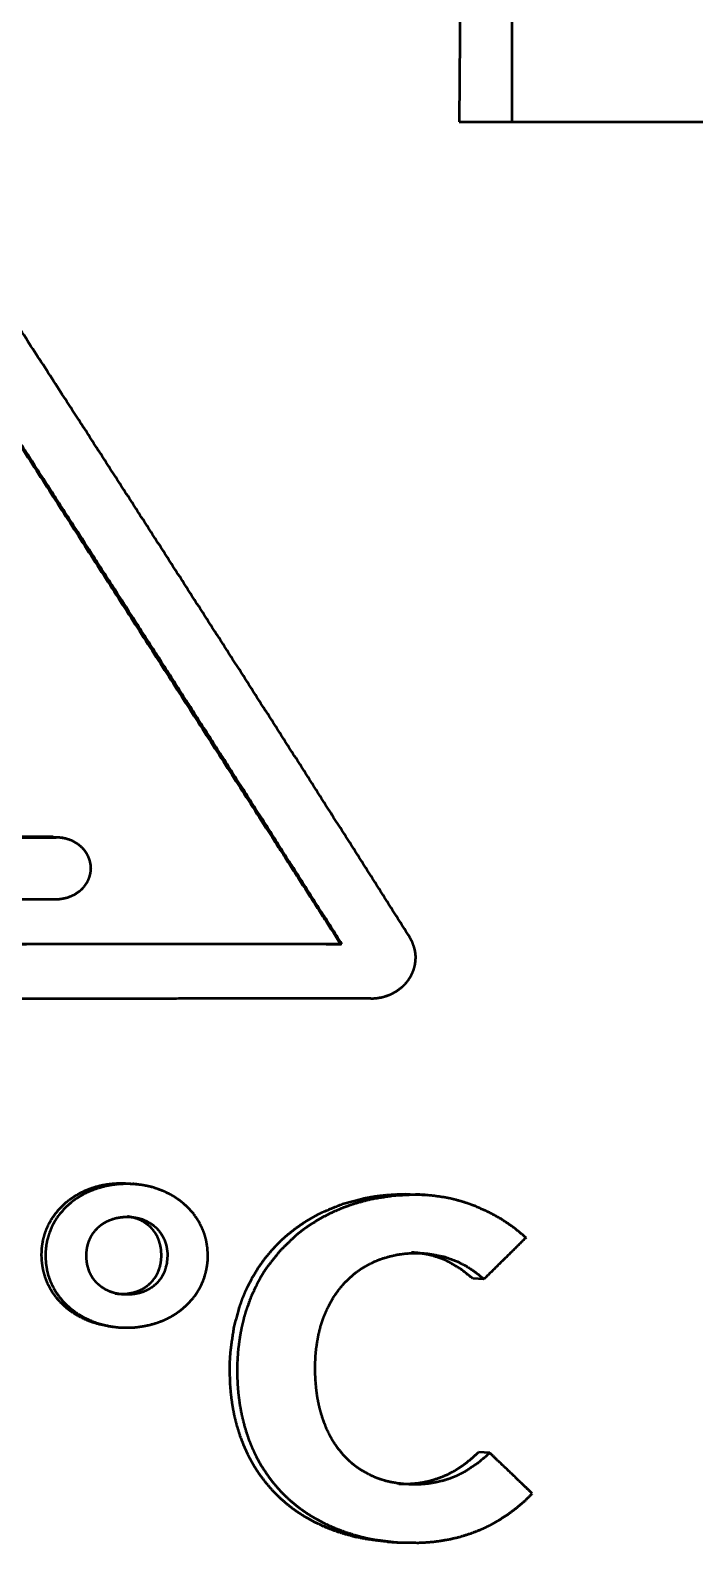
# Paper-space layout 'Layout1' of a CAD drawing. Header units: millimetres. Extents: x 69 to 348, y 30 to 269.
# Drawn here: x 234.02 to 239.62, y 135.44 to 148.2 of the extents above; entities that cross this region are included whole.
import ezdxf

# ---------------------------------------------------------------- set-up
doc = ezdxf.new("R2010")
doc.units = ezdxf.units.MM
doc.layers.add('170', color=7, linetype='Continuous', true_color=0xffffff)

psp = doc.layouts.get("Layout1")

# ---------------------------------------------------------------- linework, layer by layer
at = {"layer": '170', "color": 155, "linetype": 'Continuous', "lineweight": 50}
for p, q in [((237.657, 150.229), (237.637, 147.429)), ((238.08, 150.229), (238.08, 147.429)), ((232.09, 141.388), (234.236, 141.389)), ((234.209, 141.394), (232.096, 141.394)), ((234.209, 141.394), (234.242, 141.392)), ((232.09, 140.868), (234.237, 140.869)), ((236.646, 140.49), (236.636, 140.49)), ((237.267, 138.374), (237.181, 138.379)), ((237.845, 137.661), (237.751, 137.667)), ((237.895, 136.195), (237.8, 136.201))]:
    psp.add_line(p, q, dxfattribs=at)
for points, knots in [([(237.219, 140.546), (236.498, 141.683), (235.77, 142.823), (235.037, 143.965), (234.3, 145.109), (233.364, 146.553), (232.424, 147.999)], [0, 0, 0.151904, 0.304492, 0.457649, 0.611277, 0.805432, 1, 1]), ([(236.646, 140.49), (235.918, 141.632), (235.184, 142.777), (234.417, 143.968), (233.645, 145.161), (232.868, 146.358), (232.088, 147.556)], [0, 0, 0.161105, 0.322843, 0.491343, 0.660298, 0.83003, 1, 1]), ([(237.637, 147.429), (241.745, 147.429), (245.313, 147.429)], [0, 0, 0.535137, 1, 1]), ([(232.618, 146.744), (233.802, 144.901), (234.938, 143.132), (236.071, 141.369), (236.636, 140.49)], [0, 0, 0.294697, 0.577564, 0.859493, 1, 1]), ([(234.237, 140.869), (234.264, 140.87), (234.291, 140.874), (234.317, 140.879), (234.343, 140.887), (234.392, 140.909), (234.437, 140.94), (234.457, 140.958), (234.474, 140.978), (234.482, 140.989), (234.49, 141.001), (234.497, 141.012), (234.504, 141.024), (234.514, 141.049), (234.522, 141.075), (234.527, 141.102), (234.529, 141.129), (234.527, 141.156), (234.522, 141.183), (234.514, 141.209), (234.504, 141.234), (234.49, 141.258), (234.475, 141.28), (234.457, 141.3), (234.437, 141.319), (234.415, 141.335), (234.392, 141.349), (234.368, 141.362), (234.343, 141.371), (234.317, 141.379), (234.291, 141.385), (234.264, 141.388), (234.236, 141.389)], [0, 0, 0.031216, 0.062222, 0.093263, 0.124493, 0.186685, 0.248965, 0.280312, 0.311437, 0.326985, 0.342606, 0.358327, 0.374123, 0.405484, 0.436683, 0.468153, 0.499644, 0.530866, 0.562268, 0.59374, 0.62506, 0.656479, 0.68781, 0.718989, 0.750302, 0.781545, 0.812634, 0.843858, 0.875112, 0.906203, 0.937309, 0.968572, 1, 1]), ([(236.646, 140.49), (235.528, 140.489), (234.962, 140.488), (234.392, 140.488), (233.82, 140.487), (233.245, 140.487), (232.092, 140.486)], [0, 0, 0.245485, 0.369773, 0.49481, 0.620559, 0.746731, 1, 1]), ([(232.096, 140.491), (232.668, 140.491), (233.526, 140.491), (234.097, 140.491), (234.381, 140.491), (234.949, 140.491), (235.515, 140.491), (236.636, 140.49)], [0, 0, 0.126048, 0.314982, 0.440675, 0.503383, 0.628521, 0.753048, 1, 1]), ([(236.891, 140.03), (236.936, 140.033), (236.981, 140.04), (237.003, 140.046), (237.025, 140.053), (237.047, 140.061), (237.068, 140.07), (237.108, 140.092), (237.145, 140.12), (237.163, 140.135), (237.179, 140.152), (237.194, 140.169), (237.209, 140.188), (237.221, 140.207), (237.233, 140.228), (237.243, 140.25), (237.252, 140.272), (237.259, 140.295), (237.264, 140.318), (237.267, 140.342), (237.269, 140.366), (237.269, 140.39), (237.267, 140.413), (237.263, 140.437), (237.257, 140.46), (237.241, 140.505), (237.219, 140.546)], [0, 0, 0.060966, 0.121609, 0.152057, 0.182696, 0.213462, 0.244121, 0.305161, 0.366767, 0.398046, 0.429344, 0.460497, 0.491645, 0.522962, 0.554588, 0.58652, 0.61838, 0.650078, 0.681834, 0.713901, 0.74608, 0.778033, 0.80983, 0.841736, 0.873732, 0.937018, 1, 1]), ([(236.891, 140.03), (236.306, 140.029), (235.417, 140.029), (234.819, 140.028), (234.217, 140.028), (233.612, 140.027), (232.701, 140.027), (232.092, 140.026)], [0, 0, 0.121905, 0.30701, 0.431658, 0.557147, 0.683222, 0.873012, 1, 1]), ([(234.112, 137.865), (234.115, 137.928), (234.125, 137.991), (234.133, 138.021), (234.142, 138.052), (234.153, 138.082), (234.166, 138.111), (234.196, 138.167), (234.232, 138.219), (234.274, 138.267), (234.32, 138.31), (234.345, 138.33), (234.371, 138.348), (234.398, 138.366), (234.425, 138.382), (234.482, 138.41), (234.541, 138.432), (234.571, 138.442), (234.602, 138.45), (234.633, 138.457), (234.664, 138.462), (234.695, 138.466), (234.726, 138.469), (234.758, 138.471), (234.789, 138.472), (234.882, 138.466)], [0, 0, 0.057389, 0.11455, 0.143287, 0.172166, 0.200956, 0.229579, 0.286686, 0.344142, 0.401571, 0.458696, 0.487359, 0.516159, 0.544892, 0.57348, 0.630518, 0.687712, 0.716407, 0.745001, 0.773458, 0.801855, 0.830264, 0.858709, 0.887238, 0.915837, 1, 1]), ([(235.516, 137.859), (235.512, 137.923), (235.502, 137.986), (235.494, 138.017), (235.485, 138.048), (235.473, 138.078), (235.46, 138.107), (235.43, 138.162), (235.393, 138.215), (235.351, 138.262), (235.304, 138.305), (235.279, 138.325), (235.253, 138.343), (235.226, 138.36), (235.198, 138.376), (235.142, 138.404), (235.082, 138.426), (235.052, 138.436), (235.021, 138.444), (234.99, 138.45), (234.959, 138.456), (234.896, 138.463), (234.832, 138.466), (234.769, 138.463), (234.706, 138.456), (234.644, 138.444), (234.582, 138.427), (234.552, 138.416), (234.522, 138.404), (234.493, 138.391), (234.465, 138.377), (234.437, 138.361), (234.41, 138.344), (234.384, 138.326), (234.358, 138.306), (234.311, 138.263), (234.269, 138.216), (234.249, 138.19), (234.231, 138.164), (234.215, 138.136), (234.2, 138.107), (234.176, 138.048), (234.158, 137.987), (234.152, 137.955), (234.148, 137.923), (234.145, 137.891), (234.144, 137.859)], [0, 0, 0.031477, 0.062735, 0.078413, 0.094172, 0.10991, 0.125537, 0.156657, 0.187923, 0.219147, 0.250188, 0.265767, 0.281396, 0.297003, 0.312539, 0.343523, 0.374635, 0.390256, 0.405826, 0.421347, 0.436837, 0.467871, 0.499075, 0.530248, 0.561247, 0.592262, 0.623484, 0.6392, 0.654881, 0.670485, 0.686064, 0.701655, 0.717278, 0.732994, 0.748769, 0.780083, 0.8112, 0.826797, 0.842476, 0.858284, 0.874083, 0.90538, 0.93669, 0.952485, 0.968331, 0.984156, 1, 1]), ([(237.031, 135.446), (237.025, 135.446), (236.937, 135.455), (236.849, 135.468), (236.762, 135.485), (236.675, 135.508), (236.589, 135.536), (236.506, 135.568), (236.425, 135.606), (236.346, 135.649), (236.307, 135.673), (236.269, 135.698), (236.232, 135.724), (236.196, 135.752), (236.128, 135.811), (236.064, 135.874), (236.005, 135.943), (235.95, 136.016), (235.925, 136.054), (235.901, 136.093), (235.878, 136.133), (235.857, 136.174), (235.819, 136.257), (235.787, 136.342), (235.76, 136.43), (235.738, 136.52), (235.722, 136.61), (235.71, 136.701), (235.703, 136.792), (235.701, 136.884), (235.701, 136.93), (235.702, 136.976), (235.705, 137.022), (235.709, 137.068), (235.735, 137.249), (235.782, 137.425), (235.797, 137.468), (235.813, 137.511), (235.831, 137.554), (235.85, 137.596), (235.893, 137.678), (235.94, 137.756), (235.993, 137.831), (236.051, 137.901), (236.082, 137.935), (236.114, 137.968), (236.147, 138), (236.181, 138.03), (236.252, 138.087), (236.326, 138.139), (236.365, 138.163), (236.404, 138.186), (236.444, 138.208), (236.485, 138.228), (236.652, 138.296), (236.825, 138.343), (236.869, 138.351), (236.914, 138.359), (236.958, 138.365), (237.002, 138.37), (237.091, 138.377), (237.181, 138.379)], [0, 0, 0.001304, 0.02076, 0.040261, 0.059871, 0.079627, 0.09941, 0.119111, 0.138807, 0.158571, 0.168509, 0.1785, 0.188516, 0.198501, 0.218357, 0.238168, 0.25804, 0.278081, 0.288192, 0.298308, 0.308385, 0.318438, 0.338529, 0.358671, 0.378947, 0.39923, 0.419393, 0.439501, 0.459613, 0.479779, 0.489892, 0.500037, 0.510208, 0.520364, 0.560625, 0.600704, 0.610763, 0.620857, 0.631001, 0.641183, 0.661453, 0.681583, 0.701663, 0.721793, 0.731918, 0.742046, 0.752126, 0.762156, 0.782134, 0.80207, 0.812052, 0.822052, 0.832081, 0.842089, 0.881711, 0.92118, 0.931085, 0.940986, 0.950855, 0.960701, 0.980355, 1, 1]), ([(237.267, 138.374), (237.088, 138.365), (236.91, 138.338), (236.822, 138.317), (236.735, 138.292), (236.65, 138.261), (236.566, 138.225), (236.485, 138.184), (236.407, 138.138), (236.368, 138.113), (236.331, 138.087), (236.294, 138.059), (236.258, 138.03), (236.126, 137.903), (236.012, 137.759), (235.986, 137.72), (235.962, 137.68), (235.94, 137.64), (235.919, 137.598), (235.88, 137.514), (235.848, 137.427), (235.833, 137.383), (235.82, 137.339), (235.809, 137.293), (235.798, 137.248), (235.782, 137.156), (235.77, 137.064), (235.764, 136.972), (235.762, 136.879), (235.763, 136.832), (235.765, 136.785), (235.768, 136.739), (235.772, 136.693), (235.784, 136.601), (235.801, 136.511), (235.823, 136.422), (235.851, 136.333), (235.867, 136.29), (235.885, 136.246), (235.904, 136.204), (235.924, 136.163), (235.969, 136.082), (236.02, 136.005), (236.047, 135.968), (236.076, 135.932), (236.106, 135.897), (236.137, 135.863), (236.203, 135.799), (236.273, 135.741), (236.31, 135.714), (236.347, 135.688), (236.386, 135.663), (236.425, 135.64), (236.506, 135.597), (236.588, 135.56), (236.673, 135.528), (236.759, 135.501), (236.803, 135.489), (236.847, 135.478), (236.891, 135.469), (236.935, 135.461), (237.113, 135.44), (237.291, 135.437), (237.336, 135.439), (237.38, 135.442), (237.425, 135.446), (237.47, 135.452), (237.557, 135.467), (237.644, 135.487), (237.729, 135.514), (237.812, 135.546), (237.853, 135.564), (237.894, 135.584), (237.933, 135.605), (237.972, 135.628), (238.047, 135.676), (238.119, 135.73), (238.188, 135.788), (238.253, 135.852)], [0, 0, 0.030746, 0.061469, 0.076938, 0.092521, 0.108123, 0.123671, 0.13922, 0.154835, 0.162685, 0.170574, 0.17849, 0.186389, 0.217749, 0.249254, 0.257235, 0.265228, 0.273191, 0.281133, 0.296985, 0.312854, 0.320816, 0.328805, 0.336818, 0.344821, 0.360752, 0.376644, 0.392546, 0.408496, 0.416497, 0.424487, 0.432446, 0.44038, 0.456192, 0.471969, 0.487759, 0.503622, 0.511607, 0.519597, 0.527548, 0.535469, 0.551243, 0.567001, 0.5749, 0.582824, 0.590767, 0.598679, 0.614371, 0.629986, 0.637792, 0.645609, 0.653449, 0.661306, 0.676954, 0.692494, 0.707993, 0.723503, 0.731282, 0.739051, 0.746787, 0.754494, 0.785107, 0.815636, 0.823292, 0.830966, 0.838665, 0.846363, 0.861661, 0.876892, 0.892124, 0.907423, 0.915133, 0.922866, 0.930577, 0.938268, 0.953611, 0.968969, 0.984408, 1, 1]), ([(238.2, 138.012), (238.101, 138.094), (237.996, 138.166), (237.884, 138.227), (237.767, 138.279), (237.737, 138.29), (237.707, 138.301), (237.676, 138.311), (237.646, 138.32), (237.584, 138.337), (237.522, 138.35), (237.395, 138.368), (237.267, 138.374)], [0, 0, 0.126003, 0.250498, 0.374697, 0.499636, 0.531101, 0.562536, 0.593856, 0.6251, 0.687418, 0.749625, 0.874205, 1, 1]), ([(234.49, 137.859), (234.492, 137.893), (234.496, 137.926), (234.5, 137.942), (234.504, 137.958), (234.509, 137.974), (234.515, 137.99), (234.529, 138.02), (234.546, 138.048), (234.567, 138.075), (234.59, 138.099), (234.615, 138.12), (234.643, 138.138), (234.673, 138.154), (234.704, 138.166), (234.736, 138.176), (234.768, 138.182), (234.801, 138.186), (234.834, 138.187), (234.85, 138.187), (234.867, 138.186), (234.884, 138.184), (234.9, 138.182), (234.932, 138.175), (234.964, 138.166), (234.979, 138.16), (234.994, 138.153), (235.009, 138.146), (235.023, 138.137), (235.051, 138.119), (235.076, 138.098), (235.088, 138.086), (235.099, 138.074), (235.109, 138.061), (235.119, 138.047), (235.136, 138.019), (235.15, 137.989), (235.156, 137.973), (235.161, 137.957), (235.165, 137.941), (235.168, 137.924), (235.173, 137.891), (235.174, 137.858)], [0, 0, 0.031477, 0.06275, 0.078406, 0.094107, 0.10991, 0.125709, 0.156982, 0.188146, 0.21958, 0.251034, 0.282245, 0.313589, 0.344965, 0.376196, 0.407494, 0.438775, 0.469832, 0.50079, 0.516322, 0.531878, 0.547521, 0.563142, 0.594092, 0.62487, 0.640285, 0.655753, 0.67135, 0.687013, 0.718136, 0.749047, 0.764548, 0.780138, 0.79587, 0.811611, 0.842861, 0.874147, 0.889922, 0.905722, 0.921451, 0.937126, 0.968453, 1, 1]), ([(235.124, 137.864), (235.119, 137.929), (235.101, 137.992), (235.088, 138.023), (235.072, 138.051), (235.062, 138.064), (235.052, 138.077), (235.041, 138.09), (235.03, 138.102), (235.005, 138.123), (234.978, 138.142), (234.949, 138.158), (234.919, 138.171), (234.888, 138.18), (234.856, 138.187), (234.837, 138.19)], [0, 0, 0.137119, 0.274275, 0.34327, 0.411506, 0.445612, 0.479801, 0.514247, 0.548825, 0.617455, 0.685827, 0.754606, 0.823325, 0.891693, 0.960422, 1, 1]), ([(238.2, 138.012), (238.087, 137.9), (237.966, 137.781), (237.845, 137.661)], [0, 0, 0.318406, 0.658983, 1, 1]), ([(237.895, 136.195), (237.794, 136.109), (237.684, 136.036), (237.655, 136.021), (237.626, 136.006), (237.596, 135.993), (237.565, 135.981), (237.504, 135.961), (237.441, 135.946), (237.377, 135.935), (237.312, 135.929), (237.246, 135.928), (237.181, 135.931), (237.116, 135.938), (237.052, 135.95), (237.02, 135.957), (236.988, 135.967), (236.957, 135.977), (236.926, 135.989), (236.867, 136.017), (236.809, 136.05), (236.782, 136.068), (236.755, 136.088), (236.729, 136.109), (236.704, 136.131), (236.658, 136.179), (236.615, 136.23), (236.596, 136.258), (236.577, 136.286), (236.56, 136.315), (236.544, 136.344), (236.515, 136.405), (236.49, 136.468), (236.47, 136.532), (236.453, 136.598), (236.44, 136.664), (236.431, 136.73), (236.425, 136.798), (236.421, 136.865), (236.421, 136.933), (236.423, 137.001), (236.429, 137.068), (236.439, 137.134), (236.451, 137.2), (236.468, 137.266), (236.478, 137.298), (236.489, 137.331), (236.502, 137.362), (236.515, 137.393), (236.544, 137.454), (236.578, 137.512), (236.597, 137.54), (236.617, 137.568), (236.638, 137.594), (236.66, 137.62), (236.707, 137.667), (236.757, 137.711), (236.784, 137.731), (236.811, 137.75), (236.84, 137.767), (236.869, 137.784), (236.928, 137.813), (236.99, 137.836), (237.053, 137.855), (237.118, 137.869), (237.183, 137.878), (237.248, 137.882), (237.281, 137.882), (237.313, 137.881), (237.346, 137.879), (237.379, 137.876), (237.506, 137.852), (237.628, 137.807), (237.686, 137.777), (237.742, 137.742), (237.795, 137.703), (237.845, 137.661)], [0, 0, 0.031174, 0.062125, 0.069905, 0.077681, 0.085399, 0.093076, 0.108336, 0.123551, 0.138819, 0.154216, 0.169649, 0.185017, 0.200369, 0.215789, 0.22356, 0.231345, 0.239096, 0.246833, 0.26229, 0.277844, 0.285696, 0.293556, 0.301382, 0.309195, 0.324825, 0.340576, 0.348522, 0.35646, 0.364374, 0.372277, 0.388105, 0.40403, 0.419986, 0.435867, 0.451702, 0.467545, 0.483433, 0.499398, 0.515383, 0.531299, 0.547149, 0.562973, 0.578819, 0.594744, 0.60276, 0.610789, 0.618785, 0.626749, 0.64262, 0.658484, 0.666452, 0.674444, 0.682408, 0.690319, 0.706024, 0.721683, 0.729527, 0.737408, 0.7453, 0.753158, 0.768735, 0.784251, 0.799815, 0.815358, 0.830785, 0.846168, 0.853869, 0.861591, 0.86932, 0.877018, 0.90751, 0.938148, 0.953611, 0.969019, 0.984462, 1, 1]), ([(237.751, 137.667), (237.649, 137.747), (237.538, 137.812), (237.508, 137.826), (237.478, 137.838), (237.447, 137.848), (237.416, 137.858), (237.354, 137.872), (237.29, 137.882), (237.234, 137.887)], [0, 0, 0.226707, 0.45176, 0.508525, 0.565361, 0.621912, 0.678183, 0.790267, 0.902366, 1, 1]), ([(234.673, 137.266), (234.66, 137.268), (234.599, 137.28), (234.538, 137.298), (234.479, 137.321), (234.423, 137.349), (234.37, 137.382), (234.32, 137.42), (234.296, 137.441), (234.273, 137.463), (234.252, 137.486), (234.232, 137.511), (234.214, 137.536), (234.196, 137.562), (234.181, 137.59), (234.166, 137.618), (234.143, 137.677), (234.126, 137.738), (234.116, 137.801), (234.112, 137.865)], [0, 0, 0.014842, 0.084693, 0.155066, 0.225349, 0.295046, 0.364724, 0.435006, 0.470437, 0.505749, 0.540811, 0.575771, 0.610747, 0.645821, 0.681147, 0.716696, 0.78739, 0.857768, 0.928676, 1, 1]), ([(234.144, 137.859), (234.148, 137.794), (234.158, 137.732), (234.166, 137.7), (234.176, 137.67), (234.187, 137.64), (234.2, 137.611), (234.231, 137.555), (234.268, 137.503), (234.311, 137.455), (234.358, 137.412), (234.409, 137.374), (234.464, 137.341), (234.521, 137.314), (234.581, 137.291), (234.611, 137.282), (234.642, 137.274), (234.673, 137.267), (234.704, 137.262), (234.767, 137.254), (234.831, 137.252), (234.894, 137.254), (234.957, 137.262), (235.019, 137.274), (235.08, 137.291), (235.11, 137.302), (235.14, 137.313), (235.169, 137.327), (235.197, 137.341), (235.224, 137.357), (235.251, 137.374), (235.277, 137.392), (235.302, 137.412), (235.349, 137.455), (235.391, 137.502), (235.41, 137.527), (235.428, 137.554), (235.445, 137.582), (235.459, 137.61), (235.484, 137.669), (235.501, 137.731), (235.507, 137.762), (235.512, 137.794), (235.515, 137.826), (235.516, 137.859)], [0, 0, 0.031469, 0.062736, 0.078418, 0.094196, 0.109963, 0.125622, 0.156819, 0.188188, 0.219561, 0.250754, 0.282073, 0.313386, 0.344525, 0.375742, 0.39142, 0.40704, 0.422601, 0.438122, 0.469179, 0.500376, 0.531532, 0.562474, 0.593391, 0.62449, 0.640143, 0.655766, 0.671305, 0.686822, 0.702333, 0.717879, 0.733515, 0.749214, 0.780432, 0.811453, 0.826996, 0.842629, 0.858392, 0.874171, 0.905448, 0.93672, 0.952494, 0.968334, 0.984158, 1, 1]), ([(235.174, 137.858), (235.168, 137.792), (235.15, 137.728), (235.136, 137.698), (235.119, 137.669), (235.109, 137.656), (235.099, 137.643), (235.088, 137.63), (235.076, 137.619), (235.05, 137.597), (235.023, 137.579), (235.008, 137.571), (234.993, 137.564), (234.978, 137.557), (234.962, 137.551), (234.93, 137.542), (234.898, 137.536), (234.865, 137.532), (234.832, 137.531), (234.799, 137.532), (234.766, 137.536), (234.75, 137.539), (234.733, 137.542), (234.718, 137.547), (234.702, 137.552), (234.686, 137.557), (234.671, 137.564), (234.656, 137.571), (234.642, 137.579), (234.614, 137.598), (234.589, 137.619), (234.577, 137.63), (234.566, 137.642), (234.555, 137.656), (234.545, 137.669), (234.528, 137.698), (234.514, 137.728), (234.509, 137.744), (234.504, 137.76), (234.499, 137.776), (234.496, 137.792), (234.492, 137.826), (234.49, 137.859)], [0, 0, 0.062431, 0.12478, 0.156216, 0.18738, 0.202916, 0.218501, 0.234214, 0.249984, 0.281255, 0.312405, 0.328095, 0.343788, 0.359438, 0.375019, 0.406163, 0.437421, 0.468577, 0.499557, 0.530519, 0.56164, 0.57731, 0.592953, 0.608492, 0.624021, 0.63954, 0.655089, 0.670735, 0.686441, 0.717608, 0.748596, 0.764147, 0.779785, 0.795556, 0.811298, 0.842579, 0.87393, 0.889726, 0.905518, 0.921229, 0.936912, 0.968364, 1, 1]), ([(234.734, 137.54), (234.787, 137.537), (234.803, 137.537), (234.819, 137.538), (234.836, 137.539), (234.852, 137.542), (234.884, 137.548), (234.916, 137.557), (234.946, 137.57), (234.975, 137.585), (235.002, 137.603), (235.027, 137.625), (235.039, 137.636), (235.05, 137.649), (235.06, 137.662), (235.07, 137.675), (235.079, 137.689), (235.087, 137.703), (235.094, 137.718), (235.1, 137.734), (235.111, 137.765), (235.118, 137.797), (235.122, 137.83), (235.124, 137.864)], [0, 0, 0.090856, 0.119027, 0.147307, 0.175703, 0.204088, 0.260518, 0.316813, 0.373585, 0.43029, 0.486568, 0.543002, 0.571544, 0.600185, 0.628677, 0.657042, 0.685409, 0.713829, 0.742433, 0.771142, 0.828258, 0.885222, 0.942507, 1, 1]), ([(237.127, 135.934), (237.22, 135.935), (237.252, 135.937), (237.284, 135.94), (237.317, 135.945), (237.349, 135.951), (237.412, 135.966), (237.473, 135.986), (237.533, 136.011), (237.591, 136.041), (237.619, 136.058), (237.647, 136.076), (237.674, 136.094), (237.7, 136.114), (237.751, 136.156), (237.8, 136.201)], [0, 0, 0.124031, 0.167576, 0.211231, 0.25504, 0.298814, 0.385699, 0.472219, 0.558848, 0.646202, 0.690293, 0.734533, 0.778676, 0.822797, 0.9112, 1, 1]), ([(238.253, 135.852), (238.196, 135.906), (238.078, 136.02), (237.956, 136.136), (237.895, 136.195)], [0, 0, 0.159014, 0.488451, 0.829326, 1, 1]), ([(237.029, 135.446), (237.095, 135.441), (237.119, 135.44)], [0, 0, 0.73146, 1, 1])]:
    psp.add_open_spline(points, degree=1, knots=knots, dxfattribs=at)
for points in [[(234.314, 141.38), (234.285, 141.385)], [(234.931, 138.46), (234.882, 138.466)], [(237.358, 138.371), (237.268, 138.377)], [(234.673, 137.266), (234.714, 137.26)]]:
    psp.add_open_spline(points, degree=1, dxfattribs=at)

doc.saveas('drawing.dxf')
